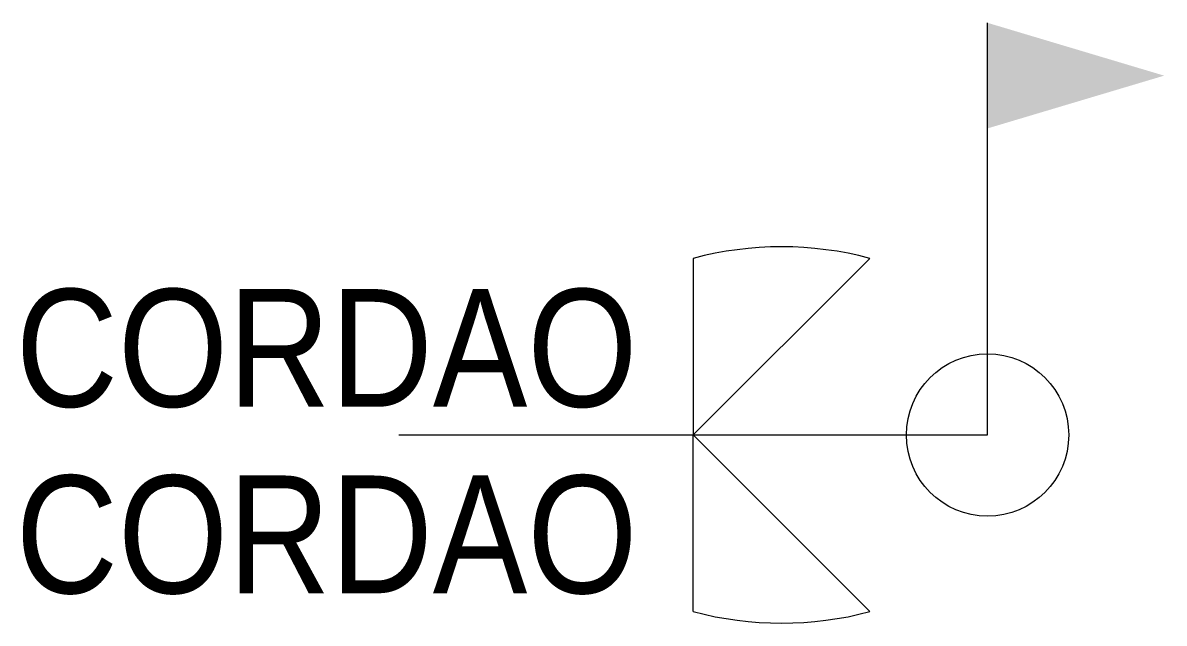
# Model space of a CAD drawing. Extents: x -16.4 to 3, y -3.2 to 7.
import ezdxf
from ezdxf.enums import TextEntityAlignment as Align

# ---------------------------------------------------------------- set-up
doc = ezdxf.new("R2010")
doc.units = 0
doc.header["$LTSCALE"] = 7
doc.header["$MEASUREMENT"] = 0
doc.layers.get('0').update_dxf_attribs({"linetype": 'CONTINUOUS'})
doc.layers.add('EME-SOLDAS', color=11, linetype='CONTINUOUS')
doc.styles.add('REGUA', font='IC-Romans.shx', dxfattribs={"width": 0.9})

# ---------------------------------------------------------------- blocks, each defined once
blk = doc.blocks.new('Solda 0 (obra)')
at = {"layer": 'EME-SOLDAS', "color": 1}
blk.add_line((0, 0), (0, 7), dxfattribs=at)
blk.add_solid([(0, 5.207), (0, 7), (3, 6.103)], dxfattribs=at)

msp = doc.modelspace()

# ---------------------------------------------------------------- linework, layer by layer
at = {"color": 1}
msp.add_circle((0, 0), 1.379, dxfattribs=at)
for centre, start, end in [((-3.5, -2.641), 75.11, 104.89), ((-3.5, 2.641), 255.11, 284.89)]:
    msp.add_arc(centre, 5.837, start, end, dxfattribs=at)
at = {"layer": 'EME-SOLDAS', "color": 1, "linetype": 'Continuous'}
for p, q in [((-5, 3), (-5, 0)), ((-2, 3), (-5, 0)), ((-10, 0), (0, 0)), ((-5, -3), (-5, 0)), ((-2, -3), (-5, 0))]:
    msp.add_line(p, q, dxfattribs=at)

# ---------------------------------------------------------------- block references
msp.add_blockref('Solda 0 (obra)', (0, 0))

# ---------------------------------------------------------------- texts
at = {"layer": 'EME-SOLDAS', "color": 2, "style": 'REGUA', "width": 0.9}
for p in [(-5.946, -0.121), (-5.946, -3.288)]:
    msp.add_attdef('CORDAO', text='', height=2, dxfattribs=at).set_placement(p, align=Align.BOTTOM_RIGHT)

doc.saveas('drawing.dxf')
